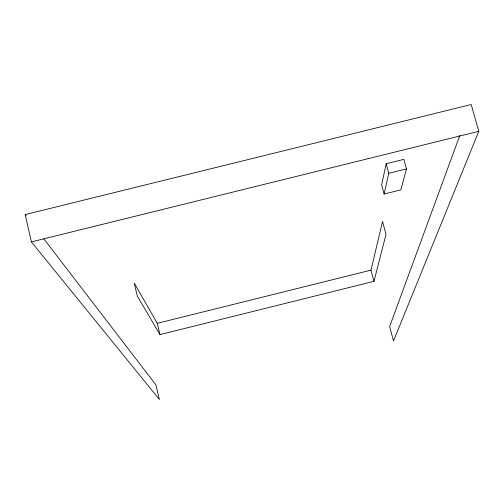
<?xml version="1.0" encoding="UTF-8"?>
<svg xmlns="http://www.w3.org/2000/svg" width="504" height="504" viewBox="0 0 504 504"><rect width="100%" height="100%" fill="white"/><g stroke="black" fill="none" stroke-linecap="round" stroke-linejoin="round"><path stroke-width="0.76" d="M386.165 163.743L381.66 184.955L384.111 194.027L400.894 189.869L406.457 168.909L403.843 159.371L386.165 163.743L388.754 173.288L384.111 194.027M373.974 281.32L370.994 270.144L382.536 221.426L386.007 234.341L373.974 281.32L159.963 334.612L137.327 296.1L134.228 283.046L157.267 323.329L159.963 334.612M459.818 135.494L389.655 326.529L393.504 340.956L478.8 131.311L471.196 104.517L25.2 214.572L31.393 241.901L159.377 399.483L155.919 384.905L43.873 238.902M157.267 323.329L370.994 270.144M31.393 241.901L478.8 131.311M388.754 173.288L406.457 168.909M25.2 214.572L26.158 215.819"/></g></svg>
